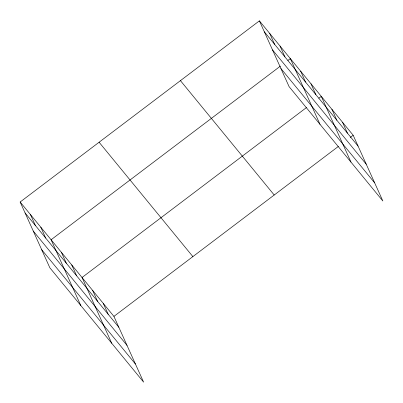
<?xml version="1.0" encoding="UTF-8"?>
<svg xmlns="http://www.w3.org/2000/svg" width="403" height="403" viewBox="0 0 403 403"><rect width="100%" height="100%" fill="white"/><g stroke="black" fill="none" stroke-linecap="round" stroke-linejoin="round"><path stroke-width="0.6" d="M20.15 202.014L113.923 316.385L143.609 382.14L49.841 267.768L20.15 202.014L259.391 20.86L353.159 135.232L382.85 200.986L289.077 86.615L259.391 20.86M280.463 66.077L51.095 239.755L80.786 305.509M287.868 60.47L290.336 58.601L320.022 124.361M306.476 107.556L82.041 277.496L111.727 343.255M318.813 98.211L321.277 96.347L350.968 162.102M113.923 316.385L338.359 146.44M350.202 137.473L353.159 135.232M264.318 31.777L358.086 146.143M272.488 49.871L366.262 164.243M280.906 68.52L374.679 182.886M180.438 80.64L274.211 195.012M99.098 142.234L192.871 256.605M25.077 212.925L118.85 327.296M33.248 231.025L127.021 345.396M41.67 249.674L135.438 364.04M342.535 122.27L347.462 133.181M331.906 109.309L336.832 120.22M310.965 83.764L315.892 94.68M300.648 71.185L305.575 82.096M280.02 46.023L284.946 56.934M269.703 33.444L274.634 44.355M103.294 303.424L108.221 314.335M92.665 290.462L97.591 301.373M71.724 264.917L76.651 275.828M61.407 252.338L66.339 263.25M40.779 227.176L45.705 238.087M30.467 214.592L35.393 225.509"/></g></svg>
